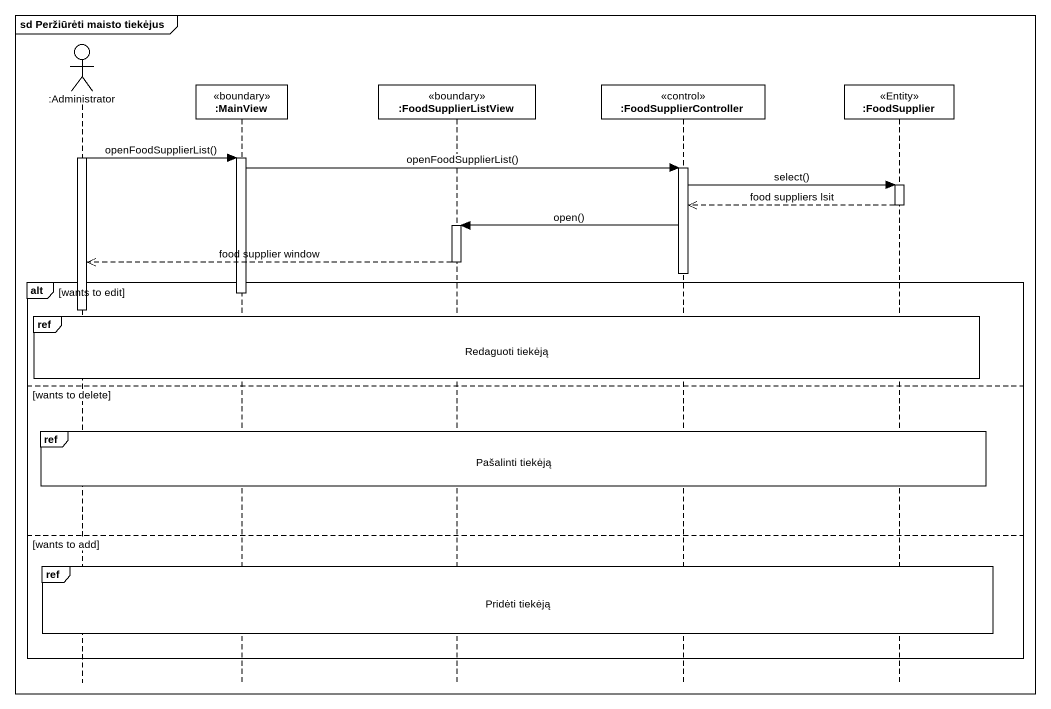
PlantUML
@startuml
mainframe sd Peržiūrėti maisto tiekėjus
hide footbox
actor ":Administrator" as Administrator
participant ":MainView" as MainView <<boundary>>
participant ":FoodSupplierListView" as FoodSupplierListView <<boundary>>
participant ":FoodSupplierController" as FoodSupplierController <<control>>
participant ":FoodSupplier" as FoodSupplier <<Entity>>

activate Administrator
Administrator -> MainView : openFoodSupplierList()
activate MainView
MainView -> FoodSupplierController : openFoodSupplierList()
activate FoodSupplierController
FoodSupplierController -> FoodSupplier : select()
activate FoodSupplier
FoodSupplier -->> FoodSupplierController : food suppliers lsit
deactivate FoodSupplier
FoodSupplierController -> FoodSupplierListView : open()
activate FoodSupplierListView
FoodSupplierListView -->> Administrator : food supplier window
deactivate FoodSupplierListView
deactivate FoodSupplierController
alt wants to edit
  deactivate MainView
  deactivate Administrator
  ref over Administrator, MainView, FoodSupplierListView, FoodSupplierController, FoodSupplier : Redaguoti tiekėją
else wants to delete
  ref over Administrator, MainView, FoodSupplierListView, FoodSupplierController, FoodSupplier : Pašalinti tiekėją
else wants to add
  ref over Administrator, MainView, FoodSupplierListView, FoodSupplierController, FoodSupplier : Pridėti tiekėją
end
@enduml
